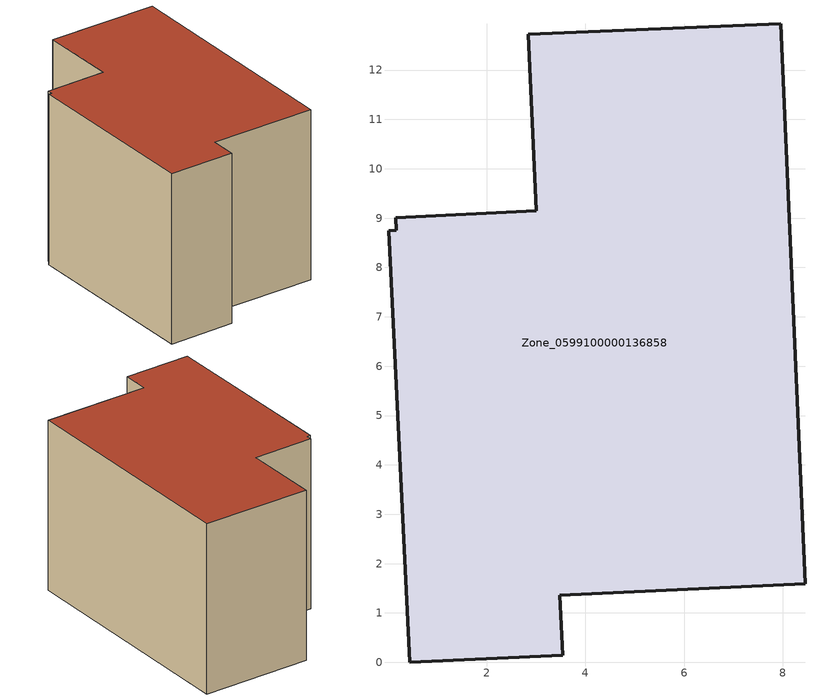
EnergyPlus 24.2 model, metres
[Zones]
Zone_0599100000136858
 floor ground (C_G): 3.48,1.36 3.54,0.15 0.44,0 0.01,8.74 0.17,8.75 0.15,9.01 3.01,9.15 2.84,12.73 7.96,12.94 8.45,1.59 z0
 wall outside (C_F): 3.54,0.15 3.48,1.36 8.45,1.59 7.96,12.94 2.84,12.73 3.01,9.15 0.15,9.01 0.17,8.75 0.01,8.74 0.44,0 3.54,0.15 z0:8.08
 roof outside (C_R): 3.01,9.15 0.15,9.01 0.17,8.75 0.01,8.74 0.44,0 3.54,0.15 3.48,1.36 8.45,1.59 7.96,12.94 2.84,12.73 z8.08
[BUILDING]
Pand.0599100000136858: North Axis=0; Terrain=City; Loads Convergence Tolerance Value=0.04; Temperature Convergence Tolerance Value=0.4; Solar Distribution=FullExterior; Maximum Number of Warmup Days=25; Minimum Number of Warmup Days=1
[Site:Location]
Rotterdam.The.Hague.AP_ZH_NLD Design_Conditions: Latitude=51.96; Longitude=4.45; Time Zone=1; Elevation=-4.5
[SITE:GROUNDTEMPERATURE:BUILDINGSURFACE]
18, 18, 18, 18, 18, 18, 18, 18, 18, 18, 18, 18
[MATERIAL] Thermal Absorptance=0.9; Solar Absorptance=0.7; Visible Absorptance=0.7
Name | Roughness | Thickness | Conductivity | Density | Specific Heat
G.TC.1946-1964 | MediumSmooth | 0.15 | 1 | 540 | 1210
F.TC.1946-1964 | Rough | 0.3 | 0.857143 | 1920 | 840
R.TC.1946-1964 | MediumRough | 0.2 | 0.235294 | 1500 | 1000
[CONSTRUCTION]
C_G: G.TC.1946-1964
C_F: F.TC.1946-1964
C_R: R.TC.1946-1964
[ZONE]
Zone_0599100000136858: Type=1; Multiplier=1; Ceiling Height=Autocalculate; Volume=Autocalculate; Floor Area=autocalculate; Part of Total Floor Area=Yes
[ZONEINFILTRATION:DESIGNFLOWRATE]
Infil_Zone_0599100000136858: Zone or ZoneList or Space or SpaceList=Zone_0599100000136858; Schedule=AlwaysOn; Design Flow Rate Calculation Method=Flow/Area; Flow Rate per Floor Area=0.003; Constant Term Coefficient=1; Temperature Term Coefficient=0; Velocity Term Coefficient=0; Velocity Squared Term Coefficient=0
[HVACTEMPLATE:ZONE:IDEALLOADSAIRSYSTEM]
Zone_0599100000136858: Maximum Heating Supply Air Temperature=50; Minimum Cooling Supply Air Temperature=13; Maximum Heating Supply Air Humidity Ratio=0.0156; Minimum Cooling Supply Air Humidity Ratio=0.0077; Heating Limit=NoLimit; Cooling Limit=NoLimit; Dehumidification Control Type=ConstantSensibleHeatRatio; Cooling Sensible Heat Ratio=0.7; Dehumidification Setpoint=60; Humidification Control Type=None; Humidification Setpoint=30; Outdoor Air Method=None; Outdoor Air Flow Rate per Person=0.00944; Outdoor Air Flow Rate per Zone Floor Area=0; Outdoor Air Flow Rate per Zone=0; Demand Controlled Ventilation Type=None; Outdoor Air Economizer Type=NoEconomizer; Heat Recovery Type=None; Sensible Heat Recovery Effectiveness=0.7; Latent Heat Recovery Effectiveness=0.65
[ZONECONTROL:THERMOSTAT]
ThermostatControl_Zone_0599100000136858: Zone or ZoneList=Zone_0599100000136858; Control Type Schedule=DualSetpointControlType; Control 1=Thermostat_Zone_0599100000136858; Temperature Difference Between Cutout And Setpoint=0
[THERMOSTATSETPOINT:DUALSETPOINT]
Thermostat_Zone_0599100000136858: Heating Setpoint Temperature Schedule=HeatingSetpoint_Zone_0599100000136858; Cooling Setpoint Temperature Schedule=CoolingSetpoint_Zone_0599100000136858
[SCHEDULE:COMPACT]
HeatingSetpoint_Zone_0599100000136858: Through: 12/31, For: AllDays, Until: 24:00, 21
CoolingSetpoint_Zone_0599100000136858: Through: 12/31, For: AllDays, Until: 24:00, 24
DualSetpointControlType: Through: 12/31, For: AllDays, Until: 24:00, 4
AlwaysOn: Through: 12/31, For: AllDays, Until: 24:00, 1
